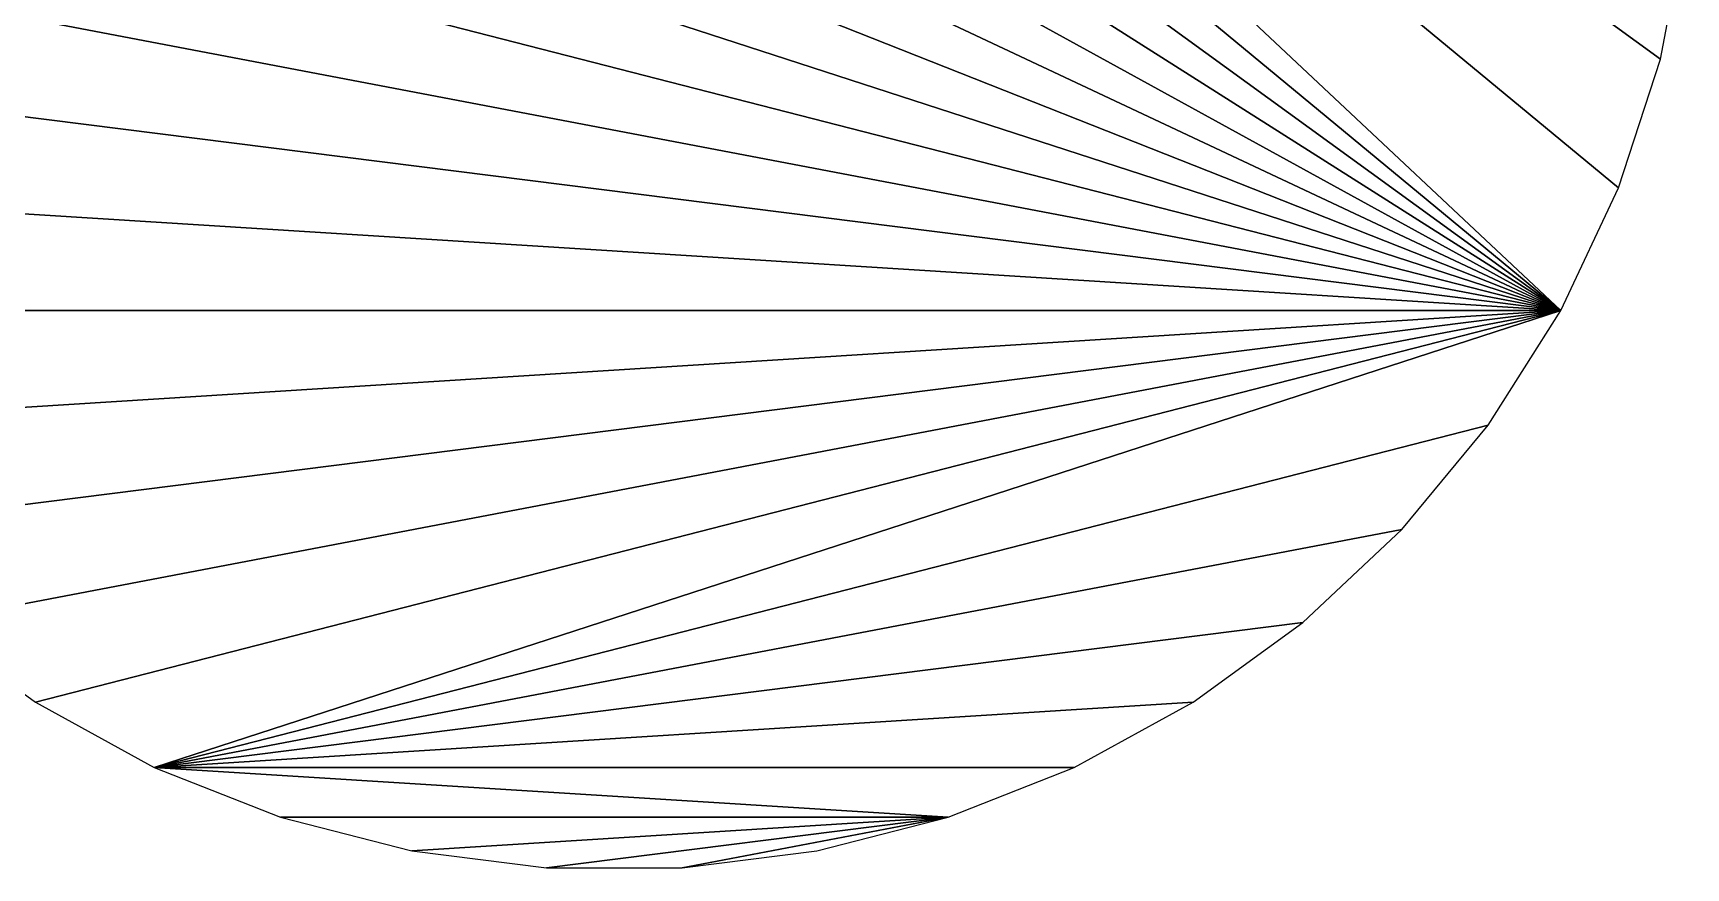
# Model space of a CAD drawing. Header units: metres. Extents: x 83 to 1014, y -33 to 839.
# Drawn here: x 490.4 to 796.4, y -32.6 to 122.1 of the extents above; entities that cross this region are included whole.
import ezdxf

# ---------------------------------------------------------------- set-up
doc = ezdxf.new("R2010")
doc.units = ezdxf.units.M

msp = doc.modelspace()

# ---------------------------------------------------------------- linework, layer by layer
for points in [[(490.83, 335.87, 250), (470.52, 321.1, 250), (773.26, 70.65, 250)], [(796.42, 141.93, 250), (490.83, 335.87, 250), (791.72, 117.26, 250)], [(791.72, 117.26, 250), (490.83, 335.87, 250), (783.96, 93.38, 250)], [(783.96, 93.38, 250), (490.83, 335.87, 250), (773.26, 70.65, 250)], [(470.52, 321.1, 250), (452.21, 303.91, 250), (773.26, 70.65, 250)], [(452.21, 303.91, 250), (436.2, 284.56, 250), (773.26, 70.65, 250)], [(436.2, 284.56, 250), (422.74, 263.35, 250), (773.26, 70.65, 250)], [(422.74, 263.35, 250), (412.04, 240.62, 250), (773.26, 70.65, 250)], [(412.04, 240.62, 250), (404.28, 216.74, 250), (773.26, 70.65, 250)], [(404.28, 216.74, 250), (399.58, 192.07, 250), (773.26, 70.65, 250)], [(399.58, 192.07, 250), (398, 167, 250), (773.26, 70.65, 250)], [(398, 167, 250), (399.58, 141.93, 250), (773.26, 70.65, 250)], [(399.58, 141.93, 250), (404.28, 117.26, 250), (773.26, 70.65, 250)], [(404.28, 117.26, 250), (412.04, 93.38, 250), (773.26, 70.65, 250)], [(412.04, 93.38, 250), (422.74, 70.65, 250), (773.26, 70.65, 250)], [(422.74, 70.65, 250), (436.2, 49.44, 250), (773.26, 70.65, 250)], [(436.2, 49.44, 250), (452.21, 30.09, 250), (773.26, 70.65, 250)], [(452.21, 30.09, 250), (470.52, 12.9, 250), (773.26, 70.65, 250)], [(470.52, 12.9, 250), (490.83, -1.87, 250), (773.26, 70.65, 250)], [(490.83, -1.87, 250), (512.84, -13.97, 250), (773.26, 70.65, 250)], [(773.26, 70.65, 250), (512.84, -13.97, 250), (759.8, 49.44, 250)], [(759.8, 49.44, 250), (512.84, -13.97, 250), (743.79, 30.09, 250)], [(743.79, 30.09, 250), (512.84, -13.97, 250), (725.48, 12.9, 250)], [(725.48, 12.9, 250), (512.84, -13.97, 250), (705.17, -1.87, 250)], [(705.17, -1.87, 250), (512.84, -13.97, 250), (683.16, -13.97, 250)], [(683.16, -13.97, 250), (512.84, -13.97, 250), (659.8, -23.21, 250)], [(512.84, -13.97, 250), (536.2, -23.21, 250), (659.8, -23.21, 250)], [(536.2, -23.21, 250), (560.52, -29.46, 250), (659.8, -23.21, 250)], [(560.52, -29.46, 250), (585.44, -32.61, 250), (659.8, -23.21, 250)], [(585.44, -32.61, 250), (610.56, -32.61, 250), (659.8, -23.21, 250)], [(659.8, -23.21, 250), (610.56, -32.61, 250), (635.48, -29.46, 250)]]:
    msp.add_3dface(points)

doc.saveas('drawing.dxf')
